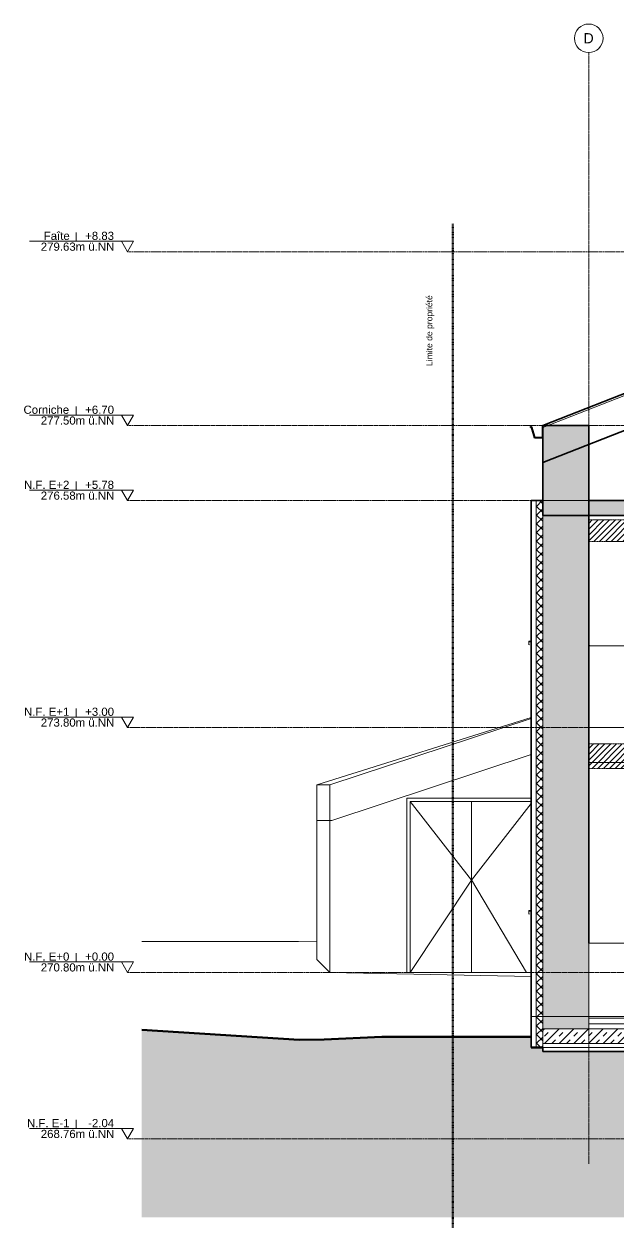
# Model space of a CAD drawing. Header units: millimetres. Extents: x -217 to 21357, y -4237 to 11619.
# Drawn here: x -217 to 7068, y -3130 to 11619 of the extents above; entities that cross this region are included whole.
import ezdxf

# ---------------------------------------------------------------- set-up
doc = ezdxf.new("R2010")
doc.units = ezdxf.units.MM
for name, pattern in [('Center', [40, 10, -5, 20, -5]), ('CENTER_LINE', [5.5, 2.5, -1.5, 0, -1.5]), ('Dash 2', [1.2, 0.6, -0.6]), ('Grid Line', [22.225, 12.7, -3.175, 3.175, -3.175])]:
    doc.linetypes.add(name, pattern=pattern)
for name, color, linetype, lineweight in [('A-DETL', 90, 'Continuous', 9), ('A-DETL-GENF', 92, 'Continuous', 9), ('A-DOOR', 31, 'Continuous', 9), ('A-DOOR-FRAM', 31, 'Continuous', 9), ('A-FLOR', 192, 'Continuous', 9), ('A-FLOR-LEVL', 51, 'Continuous', 9), ('A-FLOR-MCUT', 51, 'Continuous', 9), ('A-FLOR-PATT', 8, 'Continuous', 35), ('A-GLAZ', 151, 'Continuous', 9), ('A-ROOF', 132, 'Continuous', 9), ('A-ROOF-MCUT', 132, 'Continuous', 35), ('A-WALL', 113, 'Continuous', 9), ('A-WALL-PATT', 111, 'Continuous', 35), ('C-BLDG-PADS', 91, 'Continuous', 9), ('C-TOPO', 7, 'Continuous', 9), ('G-ANNO-TEXT', 231, 'Continuous', 9), ('I-FURN', 30, 'Continuous', 9), ('S-GRID', 1, 'Continuous', 9), ('S-GRID-IDEN', 1, 'Continuous', 9)]:
    doc.layers.add(name, color=color, linetype=linetype, lineweight=lineweight)
doc.styles.add('Arial', font='arial.ttf', dxfattribs={"height": 100})
doc.styles.add('Arial_2', font='arial.ttf', dxfattribs={"height": 75})
doc.styles.add('Arial_3', font='arial.ttf', dxfattribs={"height": 125})
pattern_1 = [(45, (9028.69, 3800), (-53.033, 53.033), []), (135, (9028.69, 3800), (-53.033, -53.033), [])]
pattern_2 = [(45, (9028.69, 3800), (-35.35534, 35.35534), [])]

# ---------------------------------------------------------------- blocks, each defined once
blk = doc.blocks.new('WIN_SINGLE OPEN_ - 1150 x 1800-676269-Coupe BB')
at = {"layer": 'A-GLAZ'}
for p, q in [((5995, 761), (5964, 760)), ((5964, 760), (5964, 715)), ((5965, 717), (5965, 750)), ((5965, 750), (5995, 750)), ((5964, 715), (5968, 719)), ((5967, 720), (5965, 717)), ((5968, 719), (5967, 720))]:
    blk.add_line(p, q, dxfattribs=at)
blk = doc.blocks.new('DOOR_DOUBLE_SYM - 1585 x 2135-571804-Coupe BB')
at = {"layer": 'A-DOOR'}
for p, q in [((4511, 2095), (4511, 0)), ((5263, 2095), (4511, 2095)), ((4511, 2095), (5263, 1130)), ((5263, 0), (5263, 2095)), ((5263, 0), (5263, 2095)), ((5995, 2095), (5263, 2095)), ((5995, 2068), (5263, 1130)), ((5263, 1130), (4511, 0)), ((5938, 0), (5263, 1133)), ((5263, 0), (4511, 0)), ((4511, 0), (5263, 0)), ((5995, 0), (5263, 0)), ((5994, 0), (5263, 0))]:
    blk.add_line(p, q, dxfattribs=at)
at = {"layer": 'A-DOOR-FRAM'}
for p, q in [((5995, 2135), (4471, 2135)), ((4471, 2135), (4471, 0)), ((4511, 0), (4511, 2095)), ((4511, 2095), (5995, 2095)), ((4471, 0), (4511, 0))]:
    blk.add_line(p, q, dxfattribs=at)
blk = doc.blocks.new('WIN_DOUBLE OPEN__SYM - 1880 x 1420-685783-Coupe BB')
at = {"layer": 'A-GLAZ'}
for p, q in [((5995, 4061), (5964, 4060)), ((5964, 4060), (5964, 4015)), ((5964, 4015), (5968, 4019)), ((5965, 4017), (5965, 4050)), ((5965, 4050), (5995, 4050)), ((5967, 4020), (5965, 4017)), ((5968, 4019), (5967, 4020)), ((6708, 4010), (6698, 4010)), ((6708, 4000), (6708, 4010))]:
    blk.add_line(p, q, dxfattribs=at)
blk = doc.blocks.new('Gradin SàM - Gradin SàM-730464-Coupe BB')
at = {"layer": 'I-FURN'}
for p, q in [((6698, 360), (7298, 360)), ((6698, 360), (6698, -540)), ((7298, -540), (7298, 360)), ((7298, 360), (7832, 360)), ((8144, 360), (9948, 360)), ((9948, 0), (9948, 360)), ((7298, 0), (7858, 0)), ((7993, 0), (8002, 0)), ((8126, 0), (9948, 0)), ((9948, -540), (9948, 0)), ((7298, -540), (6698, -540))]:
    blk.add_line(p, q, dxfattribs=at)
blk = doc.blocks.new('Niveau - OKFFB-442205-Coupe BB')
at = {"layer": 'A-FLOR-LEVL'}
for p, q in [((420, 234), (420, 129)), ((1050, 129), (-150, 129)), ((975, 129), (1050, 0)), ((1124, 129), (975, 129)), ((1050, 0), (1124, 129))]:
    blk.add_line(p, q, dxfattribs=at)
blk = doc.blocks.new('Quadrillage - M_Grid Head - Circle_3_5-489728-Coupe BB')
at = {"layer": 'S-GRID-IDEN'}
blk.add_circle((16443, 11444), 175, dxfattribs=at)

msp = doc.modelspace()

# ---------------------------------------------------------------- hatches: boundary and pattern name
at = {"layer": 'A-DETL-GENF'}
h = msp.add_hatch(dxfattribs=at)
h.set_pattern_fill('FP2_9', color=11, style=0, pattern_type=2)
h.set_pattern_definition(pattern_2)
h.paths.add_polyline_path([(15888.231, 5280), (16442.509, 5280), (16442.509, 5543), (6697.509, 5543), (6697.509, 5280), (14421.886, 5280)])
h = msp.add_hatch(dxfattribs=at)
h.set_pattern_fill('FP2_9', color=11, style=0, pattern_type=2)
h.set_pattern_definition(pattern_2)
h.paths.add_polyline_path([(11489.196, 2500), (16442.509, 2500), (16442.509, 2800), (6697.509, 2800), (6697.509, 2500), (11017.509, 2500)])
at = {"layer": 'A-FLOR-PATT', "lineweight": 9}
msp.add_hatch(color=256, dxfattribs=at).paths.add_polyline_path([(10947.509, 5600), (17005.509, 5600), (17005.509, 5780), (6134.509, 5780), (6134.509, 5600), (10932.509, 5600)])
h = msp.add_hatch(dxfattribs=at)
h.set_pattern_fill('FP2_7', color=256, style=0, pattern_type=2)
h.set_pattern_definition([(45, (9028.69, 3800), (-89.8026, 89.8026), []), (45, (9118.49, 3800), (-89.8026, 89.8026), [63.5, -63.5])])
h.paths.add_polyline_path([(6134.509, -870), (10947.509, -870), (10947.509, -690), (6134.509, -690)])
at = {"layer": 'A-WALL-PATT', "lineweight": 9}
for points in [[(6134.509, 5780), (6697.509, 5780), (6697.509, 6700), (6134.509, 6700), (6134.509, 6031.45)], [(6697.509, 3000), (6697.509, 5780), (6134.509, 5780), (6134.509, 3000)], [(6134.509, -690), (6697.509, -690), (6697.509, 3000), (6134.509, 3000), (6134.509, -642.879)]]:
    msp.add_hatch(color=256, dxfattribs=at).paths.add_polyline_path(points)
h = msp.add_hatch(dxfattribs=at)
h.set_pattern_fill('FP2_6', color=256, style=0, pattern_type=2)
h.set_pattern_definition(pattern_1)
h.paths.add_polyline_path([(6054.509, 3000), (6134.509, 3000), (6134.509, 5780), (6054.509, 5780), (6054.509, 3977.81)])
h = msp.add_hatch(dxfattribs=at)
h.set_pattern_fill('FP2_6', color=256, style=0, pattern_type=2)
h.set_pattern_definition(pattern_1)
h.paths.add_polyline_path([(6054.509, -920), (6134.509, -920), (6134.509, 3000), (6054.509, 3000), (6054.509, -642.879)])
at = {"layer": 'C-TOPO'}
for color, points in [(50, [(5337.812, -3000), (5994.509, -3000), (5994.509, -787.526), (4157.47, -787.926), (3457.439, -821.803), (3151.579, -824.493), (1224.78, -701.727), (1224.78, -3000), (4165.889, -3000)]), (10, [(5994.509, -3000), (10947.509, -3000), (10947.509, -970), (6134.509, -970), (6134.509, -920.16), (5994.509, -920.16), (5994.509, -2183.109)])]:
    msp.add_hatch(color=color, dxfattribs=at).paths.add_polyline_path(points)

# ---------------------------------------------------------------- linework, layer by layer
at = {"layer": 'A-DETL', "linetype": 'CENTER_LINE', "lineweight": 50}
msp.add_line((5032.109, 9169.905), (5032.109, -3130.095), dxfattribs=at)
at = {"layer": 'A-DETL', "linetype": 'Dash 2', "lineweight": 18}
for p, q in [((16442.509, 5543), (6697.509, 5543)), ((6697.509, 5543), (6697.509, 5280)), ((6697.509, 5280), (16442.509, 5280)), ((16442.509, 2800), (6697.509, 2800)), ((6697.509, 2800), (6697.509, 2500)), ((6697.509, 2500), (11017.509, 2500))]:
    msp.add_line(p, q, dxfattribs=at)
at = {"layer": 'A-FLOR', "lineweight": 35}
for p, q in [((6134.509, 5780), (6134.509, 5600)), ((16442.509, 5780), (6697.509, 5780)), ((6134.509, 5600), (10932.509, 5600)), ((6134.509, -920), (6134.509, -970)), ((6134.509, -970), (10947.509, -970))]:
    msp.add_line(p, q, dxfattribs=at)
at = {"layer": 'A-FLOR'}
msp.add_line((10932.509, 2570), (6697.509, 2570), dxfattribs=at)
at = {"layer": 'A-FLOR-LEVL', "linetype": 'Center'}
for p, q in [((1049.785, 8830.149), (19966.508, 8830.149)), ((1049.785, 6700), (19966.508, 6700)), ((19966.508, 5780), (1049.785, 5780)), ((19966.508, 3000), (1049.785, 3000)), ((19966.508, 0), (1049.785, 0)), ((1049.785, -2040), (19966.508, -2040))]:
    msp.add_line(p, q, dxfattribs=at)
at = {"layer": 'A-FLOR-MCUT'}
for p, q in [((6697.509, 5780), (6134.509, 5780)), ((6697.509, -540), (6697.509, -690)), ((10947.509, -560), (6697.509, -560)), ((10947.509, -630), (6697.509, -630)), ((10947.509, -690), (6697.509, -690)), ((10947.509, -870), (6134.509, -870))]:
    msp.add_line(p, q, dxfattribs=at)
at = {"layer": 'A-ROOF', "lineweight": 35}
for p, q in [((10890.565, 8563.878), (6134.509, 6700)), ((6134.509, 6246.751), (10890.565, 8110.629))]:
    msp.add_line(p, q, dxfattribs=at)
at = {"layer": 'A-ROOF'}
for p, q in [((6134.509, 6676.371), (10890.565, 8540.249)), ((3369.218, 2296.887), (5994.509, 3123.551)), ((3529.272, 2296.887), (5994.509, 3112.68)), ((3369.218, 1860), (3369.218, 2296.887)), ((3369.218, 2296.887), (3529.272, 2296.887)), ((3529.272, 1860), (3529.272, 2296.887))]:
    msp.add_line(p, q, dxfattribs=at)
at = {"layer": 'A-ROOF-MCUT'}
for p, q in [((5997.209, 6687.3), (5984.509, 6687.3)), ((5984.509, 6687.3), (5984.509, 6674.6)), ((5984.509, 6674.6), (5997.209, 6674.6)), ((5987.684, 6677.775), (5987.684, 6684.125)), ((5987.684, 6684.125), (5997.209, 6684.125)), ((5999.572, 6677.775), (5987.684, 6677.775)), ((5997.209, 6684.125), (5997.209, 6687.3)), ((5997.209, 6674.6), (6035.309, 6550.088)), ((6037.672, 6553.263), (5999.572, 6677.775)), ((6134.509, 6700), (6131.334, 6700)), ((6131.334, 6700), (6131.334, 6553.263)), ((6035.309, 6550.088), (6134.509, 6550.088)), ((6131.334, 6553.263), (6037.672, 6553.263))]:
    msp.add_line(p, q, dxfattribs=at)
at = {"layer": 'A-WALL', "lineweight": 35}
for p, q in [((6134.509, 6700), (6134.509, 5780)), ((6697.509, 6700), (6134.509, 6700)), ((6697.509, 360), (6697.509, 6700)), ((5994.509, 5780), (5994.509, -920)), ((6134.509, 5780), (5994.509, 5780)), ((5994.509, -920), (6134.509, -920))]:
    msp.add_line(p, q, dxfattribs=at)
at = {"layer": 'A-WALL'}
for p, q in [((6054.509, -920), (6054.509, 5780)), ((6134.509, -920), (6134.509, 5600)), ((10932.509, 4000), (6697.509, 4000)), ((6697.509, 3000), (10932.509, 3000)), ((5994.509, 2667.917), (3553.072, 1860)), ((4470.509, 0), (4470.509, 2135)), ((4470.509, 2135), (5994.509, 2135)), ((3369.218, 157.78), (3369.218, 1860)), ((3369.218, 1860), (3553.072, 1860)), ((3529.272, 1860), (3529.272, 0)), ((5994.509, 0), (4470.509, 0)), ((6134.509, -690), (6697.509, -690))]:
    msp.add_line(p, q, dxfattribs=at)
at = {"layer": 'C-BLDG-PADS', "lineweight": 18}
for p, q in [((6697.509, -540), (5994.509, -540)), ((6134.509, -920), (10947.509, -920))]:
    msp.add_line(p, q, dxfattribs=at)
at = {"layer": 'C-TOPO'}
for p, q in [((1224.78, 380), (3143.797, 380)), ((3369.218, 375.578), (3143.797, 380)), ((3369.218, 157.78), (3529.272, 0)), ((3369.218, 157.78), (3529.272, 0)), ((3369.218, 156.772), (3369.218, 157.78)), ((5994.509, -48.904), (3529.272, 0)), ((3529.272, 0), (5994.509, -48.904)), ((5994.509, -385.671), (5994.509, -386.174)), ((5994.509, -385.671), (5994.509, -386.174)), ((1224.78, -701.727), (3151.579, -824.493)), ((3151.579, -824.493), (3457.44, -821.803)), ((4165.888, -787.519), (3457.44, -821.803)), ((5337.811, -787.526), (4165.888, -787.519)), ((5337.811, -787.526), (5994.509, -787.526)), ((6134.509, -920.16), (5994.509, -920.16))]:
    msp.add_line(p, q, dxfattribs=at)
at = {"layer": 'C-TOPO', "lineweight": 70}
for p, q in [((3151.579, -824.493), (1224.78, -701.727)), ((3457.439, -821.803), (3151.579, -824.493)), ((4165.889, -787.519), (3457.439, -821.803)), ((5337.812, -787.526), (4165.889, -787.519)), ((5994.509, -787.526), (5337.812, -787.526)), ((6134.509, -920.16), (5994.509, -920.16))]:
    msp.add_line(p, q, dxfattribs=at)
at = {"layer": 'S-GRID', "linetype": 'Grid Line'}
msp.add_line((6697.509, -2344.8), (6697.509, 11268.549), dxfattribs=at)

# ---------------------------------------------------------------- block references
at = {"layer": 'A-DOOR'}
msp.add_blockref('DOOR_DOUBLE_SYM - 1585 x 2135-571804-Coupe BB', (0, 0), dxfattribs=at)
at = {"layer": 'A-FLOR-LEVL'}
for p in [(0, 8830.149), (0, 6700), (0, 5780), (0, 3000), (0, 0), (0, -2040)]:
    msp.add_blockref('Niveau - OKFFB-442205-Coupe BB', p, dxfattribs=at)
at = {"layer": 'A-GLAZ'}
for name in ['WIN_DOUBLE OPEN__SYM - 1880 x 1420-685783-Coupe BB', 'WIN_SINGLE OPEN_ - 1150 x 1800-676269-Coupe BB']:
    msp.add_blockref(name, (0, 0), dxfattribs=at)
at = {"layer": 'I-FURN'}
msp.add_blockref('Gradin SàM - Gradin SàM-730464-Coupe BB', (0, 0), dxfattribs=at)
at = {"layer": 'S-GRID-IDEN'}
msp.add_blockref('Quadrillage - M_Grid Head - Circle_3_5-489728-Coupe BB', (-9745, 0), dxfattribs=at)

# ---------------------------------------------------------------- texts
at = {"layer": 'A-FLOR-LEVL', "char_height": 100, "attachment_point": 1, "style": 'Arial'}
for s, insert, width in [('Faîte', (24.044, 9074.235), 392.82687), ('+8.83', (531.133, 9074.235), 436.91969), ('279.63m ü.NN', (-12.191, 8941.751), 1114.34562), ('Corniche', (-223.956, 6944.086), 693.45969), ('+6.70', (531.133, 6944.086), 436.91969), ('277.50m ü.NN', (-12.191, 6811.602), 1114.34562), ('N.F. E+2', (-217.456, 6024.086), 685.44281), ('+5.78', (531.133, 6024.086), 436.91969), ('276.58m ü.NN', (-12.191, 5891.602), 1114.34562), ('+3.00', (531.133, 3244.086), 436.91969), ('N.F. E+1', (-217.456, 3244.086), 685.44281), ('273.80m ü.NN', (-12.191, 3111.602), 1114.34562), ('N.F. E+0', (-217.456, 244.086), 685.44281), ('+0.00', (531.133, 244.086), 436.91969), ('270.80m ü.NN', (-12.191, 111.602), 1114.34562), ('N.F. E-1', (-180.956, -1795.914), 641.35), ('-2.04', (567.633, -1795.914), 392.82687), ('268.76m ü.NN', (-12.191, -1928.398), 1114.34562)]:
    msp.add_mtext(s, dxfattribs=dict(at, insert=insert, width=width))
at = {"layer": 'G-ANNO-TEXT', "color": 7, "insert": (4707.685, 7429.357), "char_height": 75, "width": 1042.19375, "attachment_point": 1, "rotation": 90, "style": 'Arial_2'}
msp.add_mtext('Limite de propriété', dxfattribs=at)

# ---------------------------------------------------------------- next in the draw order: texts
at = {"layer": 'S-GRID-IDEN', "insert": (6632.948, 11507.759), "char_height": 125, "width": 152.32062, "attachment_point": 1, "style": 'Arial_3', "bg_fill": 3, "box_fill_scale": 1.25, "bg_fill_color": 256, "bg_fill_true_color": 13158600, "bg_fill_transparency": 0}
msp.add_mtext('D', dxfattribs=at)

doc.saveas('drawing.dxf')
